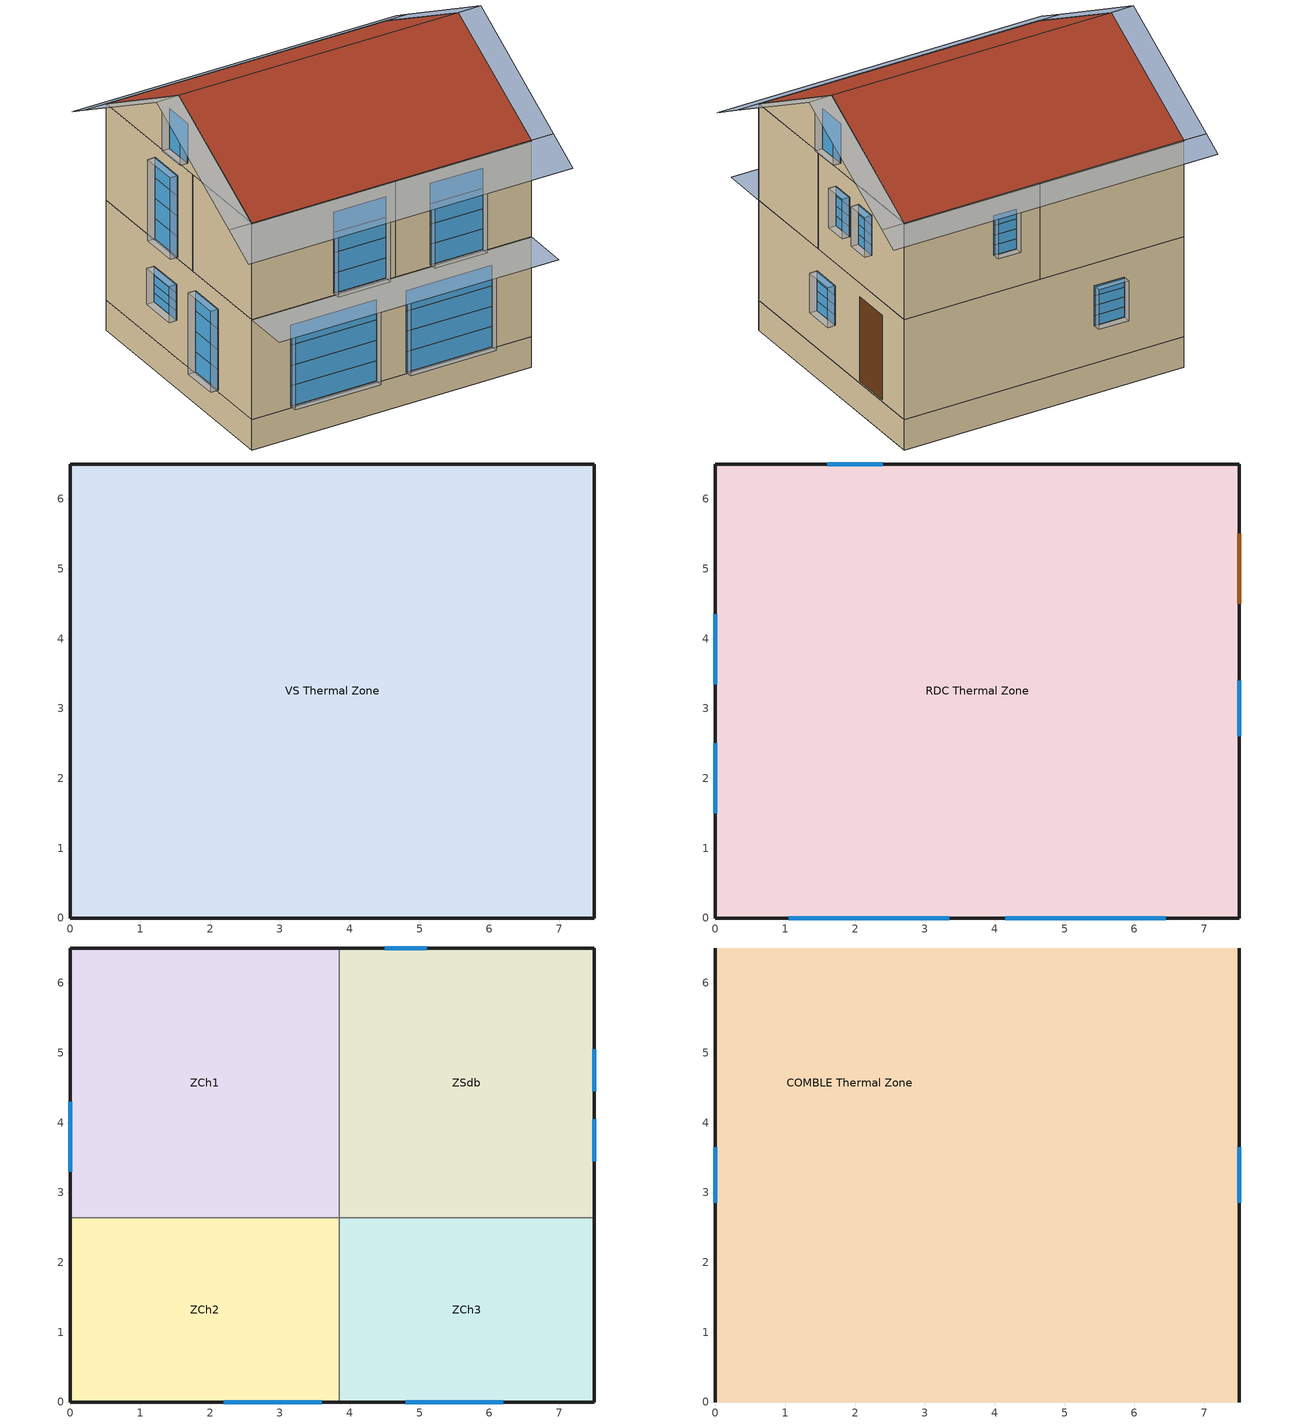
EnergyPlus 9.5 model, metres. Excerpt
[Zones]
VS Thermal Zone
 floor ground (PB_VS): 7.5,6.5 7.5,0 0,0 0,6.5 z-0.8
 wall ground (Mur_vs): 7.5,0 7.5,6.5 0,6.5 0,0 7.5,0 z-0.8:0
RDC Thermal Zone
 floor to VS Thermal Zone (PB_RDC_isole): 7.5,6.5 7.5,0 0,0 0,6.5 z0
 wall outside (MurExt_isole): 7.5,0 7.5,6.5 0,6.5 0,0 7.5,0 z0:2.65
 wall outside (PTh): 0,0 7.5,0 7.5,6.5 0,6.5 0,0 z0:0.01
 window (f_R+2_E-RDC): 7.5,2.6 7.5,3.4 z1.78:2.04; 7.5,2.6 7.5,3.4 z1.51:1.78; 7.5,2.6 7.5,3.4 z1.25:1.51; 7.5,2.6 7.5,3.4 z0.99:1.25
 window (f_N_RDC): 2.4,6.5 1.6,6.5 z1.79:2.05; 2.4,6.5 1.6,6.5 z1.52:1.79; 2.4,6.5 1.6,6.5 z1.26:1.52; 2.4,6.5 1.6,6.5 z1:1.26
 window (f_O_RDC): 0,4.35 0,3.35 z1.71:1.95; 0,4.35 0,3.35 z1.48:1.71; 0,4.35 0,3.35 z1.24:1.48; 0,4.35 0,3.35 z1:1.24
 window (pf_O_RDC): 0,2.5 0,1.5 z1.66:2.2; 0,2.5 0,1.5 z1.12:1.66; 0,2.5 0,1.5 z0.59:1.12; 0,2.5 0,1.5 z0.05:0.59
 window (pf_S_RDC): 4.15,0 6.45,0 / 1.05,0 3.35,0 z1.66:2.2; 4.15,0 6.45,0 / 1.05,0 3.35,0 z1.12:1.66; 4.15,0 6.45,0 / 1.05,0 3.35,0 z0.59:1.12; 4.15,0 6.45,0 / 1.05,0 3.35,0 z0.05:0.59
 door (Porte): 7.5,4.5 7.5,5.5 z0.04:2.28
ZCh1
 floor to RDC Thermal Zone (PB_R+1): 3.85,6.5 3.85,2.64 0,2.64 0,6.5 z2.65
 wall outside (MurExt_isole): 3.85,6.5 0,6.5 0,2.64 z2.65:5.2
 wall to ZSdb (Cloisons_Etage): 3.85,2.64 3.85,6.5 z2.65:5.2
 wall to ZCh2 (Cloisons_Etage): 0,2.64 3.85,2.64 z2.65:5.2
 window (pf_O_R+1): 0,4.3 0,3.3 z4.31:4.85; 0,4.3 0,3.3 z3.77:4.31; 0,4.3 0,3.3 z3.24:3.77; 0,4.3 0,3.3 z2.7:3.24
ZCh2
 floor to RDC Thermal Zone (PB_R+1): 3.85,2.64 3.85,0 0,0 0,2.64 z2.65
 wall outside (MurExt_isole): 0,2.64 0,0 3.85,0 z2.65:5.2
 wall to ZCh3 (Cloisons_Etage): 3.85,0 3.85,2.64 z2.65:5.2
 window (pf_S_R+1): 2.2,0 3.6,0 z4.31:4.85; 2.2,0 3.6,0 z3.77:4.31; 2.2,0 3.6,0 z3.24:3.77; 2.2,0 3.6,0 z2.7:3.24
ZCh3
 floor to RDC Thermal Zone (PB_R+1): 7.5,2.64 7.5,0 3.85,0 3.85,2.64 z2.65
 wall outside (MurExt_isole): 3.85,0 7.5,0 7.5,2.64 z2.65:5.2
 wall to ZSdb (Cloisons_Etage): 7.5,2.64 3.85,2.64 z2.65:5.2
 window (pf_S_R+1): 4.8,0 6.2,0 z4.31:4.85; 4.8,0 6.2,0 z3.77:4.31; 4.8,0 6.2,0 z3.24:3.77; 4.8,0 6.2,0 z2.7:3.24
ZSdb
 floor to RDC Thermal Zone (PB_R+1): 7.5,6.5 7.5,2.64 3.85,2.64 3.85,6.5 z2.65
 wall outside (MurExt_isole): 7.5,2.64 7.5,6.5 3.85,6.5 z2.65:5.2
 window (f_E_R+1): 7.5,4.45 7.5,5.05 / 7.5,3.45 7.5,4.05 z4.44:4.7; 7.5,4.45 7.5,5.05 / 7.5,3.45 7.5,4.05 z4.17:4.44; 7.5,4.45 7.5,5.05 / 7.5,3.45 7.5,4.05 z3.91:4.17; 7.5,4.45 7.5,5.05 / 7.5,3.45 7.5,4.05 z3.65:3.91
 window (f_N_R+1): 5.1,6.5 4.5,6.5 z4.44:4.7; 5.1,6.5 4.5,6.5 z4.17:4.44; 5.1,6.5 4.5,6.5 z3.91:4.17; 5.1,6.5 4.5,6.5 z3.65:3.91
COMBLE Thermal Zone
 floor to ZSdb (PB_COMBLES_isole): 7.5,6.5 7.5,2.64 3.85,2.64 3.85,6.5 z5.2
 floor to ZCh3 (PB_COMBLES_isole): 7.5,2.64 7.5,0 3.85,0 3.85,2.64 z5.2
 floor to ZCh1 (PB_COMBLES_isole): 0,6.5 3.85,6.5 3.85,2.64 0,2.64 z5.2
 floor to ZCh2 (PB_COMBLES_isole): 3.85,2.64 3.85,0 0,0 0,2.64 z5.2
 wall outside (PignonCombles): 7.5,3.25,7 7.5,0,5.2 7.5,6.5,5.2; 0,3.25,7 0,6.5,5.2 0,0,5.2
 window (f_R+2_E-RDC): 7.5,2.85 7.5,3.65 / 0,3.65 0,2.85 z5.4:6.45
 roof outside (Toit): 7.5,3.25,7 7.5,6.5,5.2 0,6.5,5.2 0,3.25,7; 0,3.25,7 0,0,5.2 7.5,0,5.2 7.5,3.25,7
shading: 1.05,-0.2 1.05,0 / 3.35,0 3.35,-0.2 / 4.15,-0.2 4.15,0 / 6.45,0 6.45,-0.2 / -0.2,1.5 0,1.5 / 0,2.5 -0.2,2.5 z0.05:2.2; -0.2,3.35 0,3.35 / 0,4.35 -0.2,4.35 z1:1.95; 7.7,2.6 7.5,2.6 / 7.7,3.4 7.5,3.4 z0.99:2.04; 7.7,4.05 7.5,4.05 / 7.7,3.45 7.5,3.45 / 7.7,4.45 7.5,4.45 / 7.7,5.05 7.5,5.05 / 5.1,6.5 5.1,6.7 / 4.5,6.5 4.5,6.7 z3.65:4.7; 2.4,6.5 2.4,6.7 / 1.6,6.5 1.6,6.7 z1:2.05; 6.2,-0.2 6.2,0 / 4.8,-0.2 4.8,0 / 3.6,-0.2 3.6,0 / 2.2,-0.2 2.2,0 / -0.2,3.3 0,3.3 / -0.2,4.3 0,4.3 z2.7:4.85; 7.7,2.85 7.5,2.85 / 7.7,3.65 7.5,3.65 / 0,2.85 -0.2,2.85 / -0.2,3.65 0,3.65 z5.4:6.45; 3.35,0 3.35,-0.2 1.05,-0.2 1.05,0 z0.05; 3.35,0 3.35,-0.2 1.05,-0.2 1.05,0 z2.2; 6.45,0 6.45,-0.2 4.15,-0.2 4.15,0 z0.05; 6.45,0 6.45,-0.2 4.15,-0.2 4.15,0 z2.2; 7.5,0 7.5,-1.24 0,-1.24 0,0 z2.65; 8.1,0,5.2 8.1,-0.88,4.72 -0.6,-0.88,4.72 -0.6,0,5.2; 0,3.25,7 0,0,5.2 -0.6,0,5.2 -0.6,3.25,7; 8.1,3.25,7 8.1,0,5.2 7.5,0,5.2 7.5,3.25,7; 7.5,3.25,7 7.5,6.5,5.2 8.1,6.5,5.2 8.1,3.25,7; -0.6,6.5,5.2 -0.6,7.03,4.91 8.1,7.03,4.91 8.1,6.5,5.2; -0.6,3.25,7 -0.6,6.5,5.2 0,6.5,5.2 0,3.25,7; -0.2,2.5 -0.2,1.5 0,1.5 0,2.5 z2.2; 0,2.5 0,1.5 -0.2,1.5 -0.2,2.5 z0.05; -0.2,4.35 -0.2,3.35 0,3.35 0,4.35 z1.95; 0,4.35 0,3.35 -0.2,3.35 -0.2,4.35 z1; 7.7,3.4 7.7,2.6 7.5,2.6 7.5,3.4 z0.99; 7.7,3.4 7.7,2.6 7.5,2.6 7.5,3.4 z2.04; 7.7,4.05 7.7,3.45 7.5,3.45 7.5,4.05 z3.65; 7.7,4.05 7.7,3.45 7.5,3.45 7.5,4.05 z4.7; 7.7,5.05 7.7,4.45 7.5,4.45 7.5,5.05 z3.65; 7.7,5.05 7.7,4.45 7.5,4.45 7.5,5.05 z4.7; 5.1,6.7 5.1,6.5 4.5,6.5 4.5,6.7 z3.65; 5.1,6.7 5.1,6.5 4.5,6.5 4.5,6.7 z4.7; 1.6,6.7 1.6,6.5 2.4,6.5 2.4,6.7 z1; 1.6,6.7 1.6,6.5 2.4,6.5 2.4,6.7 z2.05; 6.2,0 6.2,-0.2 4.8,-0.2 4.8,0 z2.7; 6.2,0 6.2,-0.2 4.8,-0.2 4.8,0 z4.85; 3.6,0 3.6,-0.2 2.2,-0.2 2.2,0 z2.7; 3.6,0 3.6,-0.2 2.2,-0.2 2.2,0 z4.85; 0,4.3 0,3.3 -0.2,3.3 -0.2,4.3 z2.7; 0,4.3 0,3.3 -0.2,3.3 -0.2,4.3 z4.85; 7.7,3.65 7.7,2.85 7.5,2.85 7.5,3.65 z5.4; 7.5,3.65 7.5,2.85 7.7,2.85 7.7,3.65 z6.45; -0.2,3.65 -0.2,2.85 0,2.85 0,3.65 z5.4; 0,3.65 0,2.85 -0.2,2.85 -0.2,3.65 z6.45
[Building]
IDM: North Axis {deg}=-15; Terrain=Suburbs; Loads Convergence Tolerance Value {W}=0.04; Temperature Convergence Tolerance Value {deltaC}=0.4; Solar Distribution=FullInteriorAndExterior; Maximum Number of Warmup Days=150; Minimum Number of Warmup Days=6
[Site:Location]
Bourget_du_Lac: Latitude {deg}=45.65; Longitude {deg}=5.88; Time Zone {hr}=1; Elevation {m}=239
[Site:GroundTemperature:BuildingSurface]
4.5, 6.21, 9.3, 12.99, 16.28, 18.27, 18.43, 16.69, 13.55, 9.86, 6.58, 4.62
[Site:GroundReflectance]
0.4, 0.4, 0.4, 0.4, 0.4, 0.4, 0.4, 0.4, 0.4, 0.4, 0.4, 0.4
[Material] Solar Absorptance=0.6; Visible Absorptance=0.6
Name | Roughness | Thickness {m} | Conductivity {W/m-K} | Density {kg/m3} | Specific Heat {J/kg-K} | Thermal Absorptance
Laine de Verre 5cm | Rough | 0.05 | 0.032 | 12 | 840 | 0.9
Placo_13mm | MediumRough | 0.013 | 0.25 | 825 | 1008 | 0.99999
Parpaing | Rough | 0.15 | 0.74 | 800 | 648 | 0.9
LDV35_20cm; LDV35_20_MurExt | Rough | 0.2 | 0.035 | 12 | 840 | 0.9
LDV32_10cm | Rough | 0.1 | 0.032 | 12 | 840 | 0.9
LDV35_40cm | Rough | 0.4 | 0.035 | 12 | 840 | 0.9
PolystyreneXtrude29 | MediumSmooth | 0.2 | 0.029 | 35 | 1400 | 0.9
PolystyreneXtrude30 | MediumSmooth | 0.2 | 0.03 | 35 | 1400 | 0.9
Hourdis | Rough | 0.16 | 1.23 | 1300 | 648 | 0.9
DalleCompression | Rough | 0.04 | 1.75 | 2400 | 880 | 0.9
ChapeBeton | MediumSmooth | 0.08 | 1.75 | 2200 | 880 | 0.9
DalleBA | Rough | 0.16 | 2.5 | 2500 | 1000 | 0.9
PlatreFinition | MediumSmooth | 0.015 | 0.43 | 1200 | 1000 | 0.9
EnduitExt | VeryRough | 0.015 | 1 | 1450 | 500 | 0.9
Carrelage | Smooth | 0.01 | 0.41 | 1200 | 1000 | 0.9
Gravier | VeryRough | 0.05 | 1.4 | 2100 | 650 | 0.9
EnduitVS | MediumRough | 0.015 | 1 | 1800 | 1000 | 0.9
Tuiles | MediumRough | 0.015 | 2.2 | 2700 | 753 | 0.9
Charpente | MediumRough | 0.01 | 0.16 | 500 | 2400 | 0.9
[Material:NoMass]
Name | Roughness | Thermal Resistance {m2-K/W}
Porte | MediumSmooth | 0.8
PT_PlancherBas | Rough | 0.0625
[WindowMaterial:SimpleGlazingSystem]
Name | U-Factor {W/m2-K} | Solar Heat Gain Coefficient
pf_S_R+1 | 1.34 | 0.39
pf_S_RDC | 1.28 | 0.47
pf_O_RDC; pf_O_R+1 | 1.32 | 0.41
f_E_R+1 | 1.45 | 0.28
f_R+2_E-RDC | 1.4 | 0.32
f_O_RDC | 1.39 | 0.34
f_N_RDC | 1.27 | 0.24
f_N_R+1 | 1.32 | 0.21
[WindowMaterial:Shade]
VoletsR: Solar Transmittance=0.02; Solar Reflectance=0.66; Visible Transmittance=0.02; Visible Reflectance=0.66; Infrared Hemispherical Emissivity=0.92; Infrared Transmittance=0; Thickness {m}=0.008; Conductivity {W/m-K}=0.17; Shade to Glass Distance {m}=0.03; Top Opening Multiplier=0; Bottom Opening Multiplier=0; Left-Side Opening Multiplier=0; Right-Side Opening Multiplier=0; Airflow Permeability=0
[Construction]
Porte: Porte
MurExt_isole: EnduitExt, Parpaing, LDV35_20_MurExt, Parpaing, PlatreFinition
PB_RDC_isole: PolystyreneXtrude30, DalleBA, ChapeBeton, Carrelage
PB_COMBLES_isole: LDV35_40cm
Toit: Tuiles, Charpente
PB_VS: Gravier
Mur_vs: EnduitVS, Parpaing, PolystyreneXtrude29, Parpaing, EnduitVS, PolystyreneXtrude29
PB_R+1: Hourdis, DalleCompression, ChapeBeton
pf_S_R+1: pf_S_R+1
pf_S_RDC: pf_S_RDC
pf_O_RDC: pf_O_RDC
f_E_R+1: f_E_R+1
f_R+2_E-RDC: f_R+2_E-RDC
f_O_RDC: f_O_RDC
f_N_RDC: f_N_RDC
f_N_R+1: f_N_R+1
VR_pf_S_R+1: VoletsR, pf_S_R+1
VR_pf_S_RDC: VoletsR, pf_S_RDC
VR_pf_O_RDC: VoletsR, pf_O_RDC
VR_f_E_R+1: VoletsR, f_E_R+1
VR_f_R+2_E-RDC: VoletsR, f_R+2_E-RDC
VR_f_O_RDC: VoletsR, f_O_RDC
VR_f_N_RDC: VoletsR, f_N_RDC
VR_f_N_R+1: VoletsR, f_N_R+1
VR_pf_O_R+1: VoletsR, pf_O_R+1
pf_O_R+1: pf_O_R+1
Cloisons_Etage: Placo_13mm, Laine de Verre 5cm, Placo_13mm
PignonCombles: EnduitExt, Parpaing, LDV35_20cm, Parpaing, LDV32_10cm
PTh: PT_PlancherBas
[Zone]
Name | Multiplier | Floor Area {m2}
RDC Thermal Zone | 1 | autocalculate
VS Thermal Zone; COMBLE Thermal Zone | 1
ZCh1; ZCh2; ZCh3; ZSdb
[WindowShadingControl] Shading Type=ExteriorShade; Shading Control Type=OnIfScheduleAllows; Shading Control Is Scheduled=Yes; Glare Control Is Active=No; Type of Slat Angle Control for Blinds=FixedSlatAngle
Name | Zone | Construction with Shading | Multiple Surface Control Type | Fenestration Surface 1 | Fenestration Surface 2 | Schedule | Daylighting Control Object | Fenestration Surface 3 | Fenestration Surface 4
VR_f_R+2_E-RDC-COMBLE Thermal Zone | COMBLE Thermal Zone | VR_f_R+2_E-RDC | Sequential | FEN Pignon E | FEN Pignon O
VR_pf_RDC_SE_1 | RDC Thermal Zone | VR_pf_S_RDC | Sequential | FEN RDC SE 1 |  | Volet_RDC_SE_1 | RDC Thermal Zone
VR_pf_RDC_SE_2 | RDC Thermal Zone | VR_pf_S_RDC | Sequential | FEN RDC SE 2 |  | Volet_RDC_SE_2 | RDC Thermal Zone
VR_pf_RDC_SE_3 | RDC Thermal Zone | VR_pf_S_RDC | Sequential | FEN RDC SE 3 |  | Volet_RDC_SE_3 | RDC Thermal Zone
VR_pf_RDC_SE_4 | RDC Thermal Zone | VR_pf_S_RDC | Sequential | FEN RDC SE 4 |  | Volet_RDC_SE_4 | RDC Thermal Zone
VR_pf_SE_ZCh3_1 | ZCh3 | VR_pf_S_R+1 | Sequential | FEN CH3 1 |  | Volet_Ch3_SE_1 | ZCh3
VR_pf_SE_ZCh3_2 | ZCh3 | VR_pf_S_R+1 | Sequential | FEN CH3 2 |  | Volet_Ch3_SE_2 | ZCh3
VR_pf_SE_ZCh3_3 | ZCh3 | VR_pf_S_R+1 | Sequential | FEN CH3 3 |  | Volet_Ch3_SE_3 | ZCh3
VR_pf_SE_ZCh3_4 | ZCh3 | VR_pf_S_R+1 | Sequential | FEN CH3 4 |  | Volet_Ch3_SE_4 | ZCh3
VR_pf_SO_ZCh2_1 | ZCh2 | VR_pf_S_R+1 | Sequential | FEN CH2 1 |  | Volet_Ch2_SO_1 | ZCh2
VR_pf_SO_ZCh2_2 | ZCh2 | VR_pf_S_R+1 | Sequential | FEN CH2 2 |  | Volet_Ch2_SO_2 | ZCh2
VR_pf_SO_ZCh2_3 | ZCh2 | VR_pf_S_R+1 | Sequential | FEN CH2 3 |  | Volet_Ch2_SO_3 | ZCh2
VR_pf_SO_ZCh2_4 | ZCh2 | VR_pf_S_R+1 | Sequential | FEN CH2 4 |  | Volet_Ch2_SO_4 | ZCh2
VR_pf_O_ZCh1_1 | ZCh1 | VR_pf_O_R+1 | Sequential | FEN CH1 1 |  | Volet_Ch1_O_1 | ZCh1
VR_pf_O_ZCh1_2 | ZCh1 | VR_pf_O_R+1 | Sequential | FEN CH1 2 |  | Volet_Ch1_O_2 | ZCh1
VR_pf_O_ZCh1_3 | ZCh1 | VR_pf_O_R+1 | Sequential | FEN CH1 3 |  | Volet_Ch1_O_3 | ZCh1
VR_pf_O_ZCh1_4 | ZCh1 | VR_pf_O_R+1 | Sequential | FEN CH1 4 |  | Volet_Ch1_O_4 | ZCh1
VR_f_N_ZSdb_1 | ZSdb | VR_f_N_R+1 | Sequential | FEN SDB N 1 |  | Volet_SDB_N_1 | ZSdb
VR_f_N_ZSdb_2 | ZSdb | VR_f_N_R+1 | Sequential | FEN SDB N 2 |  | Volet_SDB_N_2 | ZSdb
VR_f_N_ZSdb_3 | ZSdb | VR_f_N_R+1 | Sequential | FEN SDB N 3 |  | Volet_SDB_N_3 | ZSdb
VR_f_N_ZSdb_4 | ZSdb | VR_f_N_R+1 | Sequential | FEN SDB N 4 |  | Volet_SDB_N_4 | ZSdb
VR_f_EN_ZSdb_1 | ZSdb | VR_f_E_R+1 | Sequential | FEN SDB EN 1 |  | Volet_SDB_N_1 | ZSdb
VR_f_EN_ZSdb_2 | ZSdb | VR_f_E_R+1 | Sequential | FEN SDB EN 2 |  | Volet_SDB_N_2 | ZSdb
VR_f_EN_ZSdb_3 | ZSdb | VR_f_E_R+1 | Sequential | FEN SDB EN 3 |  | Volet_SDB_N_3 | ZSdb
VR_f_EN_ZSdb_4 | ZSdb | VR_f_E_R+1 | Sequential | FEN SDB EN 4 |  | Volet_SDB_N_4 | ZSdb
VR_f_ES_ZSdb_1 | ZSdb | VR_f_E_R+1 | Sequential | FEN SDB ES 1 |  | Volet_SDB_N_1 | ZSdb
VR_f_ES_ZSdb_2 | ZSdb | VR_f_E_R+1 | Sequential | FEN SDB ES 2 |  | Volet_SDB_N_2 | ZSdb
VR_f_ES_ZSdb_3 | ZSdb | VR_f_E_R+1 | Sequential | FEN SDB ES 3 |  | Volet_SDB_N_3 | ZSdb
VR_f_ES_ZSdb_4 | ZSdb | VR_f_E_R+1 | Sequential | FEN SDB ES 4 |  | Volet_SDB_N_4 | ZSdb
VR_pf_RDC_SO_1 | RDC Thermal Zone | VR_pf_S_RDC | Sequential | FEN RDC SO 1 |  | Volet_RDC_SE_1 | RDC Thermal Zone
VR_pf_RDC_SO_2 | RDC Thermal Zone | VR_pf_S_RDC | Sequential | FEN RDC SO 2 |  | Volet_RDC_SE_2 | RDC Thermal Zone
VR_pf_RDC_SO_3 | RDC Thermal Zone | VR_pf_S_RDC | Sequential | FEN RDC SO 3 |  | Volet_RDC_SE_3 | RDC Thermal Zone
VR_pf_RDC_SO_4 | RDC Thermal Zone | VR_pf_S_RDC | Sequential | FEN RDC SO 4 |  | Volet_RDC_SE_4 | RDC Thermal Zone
VR_pf_O_RDC_1 | RDC Thermal Zone | VR_pf_O_RDC | Sequential | FEN RDC OS 1 |  | Volet_RDC_SE_1 | RDC Thermal Zone
VR_pf_O_RDC_2 | RDC Thermal Zone | VR_pf_O_RDC | Sequential | FEN RDC OS 2 |  | Volet_RDC_SE_1 | RDC Thermal Zone
VR_pf_O_RDC_3 | RDC Thermal Zone | VR_pf_O_RDC | Sequential | FEN RDC OS 3 |  | Volet_RDC_SE_1 | RDC Thermal Zone
VR_pf_O_RDC_4 | RDC Thermal Zone | VR_pf_O_RDC | Sequential | FEN RDC OS 4 |  | Volet_RDC_SE_1 | RDC Thermal Zone
VR_f_R+2_E-RDC-RDC Thermal Zone | RDC Thermal Zone | VR_f_R+2_E-RDC | Group | FEN RDC ES 1 | FEN RDC ES 2 |  | RDC Thermal Zone | FEN RDC ES 3 | FEN RDC ES 4
VR_f_O_RDC_1 | RDC Thermal Zone | VR_f_O_RDC | Sequential | FEN RDC ON 1 |  | Volet_RDC_SE_1 | RDC Thermal Zone
VR_f_O_RDC_2 | RDC Thermal Zone | VR_f_O_RDC | Sequential | FEN RDC ON 2 |  | Volet_RDC_SE_2 | RDC Thermal Zone
VR_f_O_RDC_3 | RDC Thermal Zone | VR_f_O_RDC | Sequential | FEN RDC ON 3 |  | Volet_RDC_SE_3 | RDC Thermal Zone
VR_f_O_RDC_4 | RDC Thermal Zone | VR_f_O_RDC | Sequential | FEN RDC ON 4 |  | Volet_RDC_SE_4 | RDC Thermal Zone
VR_f_N_RDC_1 | RDC Thermal Zone | VR_f_N_RDC | Sequential | FEN RDC N 1 |  | Volet_RDC_SE_1 | RDC Thermal Zone
VR_f_N_RDC_2 | RDC Thermal Zone | VR_f_N_RDC | Sequential | FEN RDC N 2 |  | Volet_RDC_SE_2 | RDC Thermal Zone
VR_f_N_RDC_3 | RDC Thermal Zone | VR_f_N_RDC | Sequential | FEN RDC N 3 |  | Volet_RDC_SE_3 | RDC Thermal Zone
VR_f_N_RDC_4 | RDC Thermal Zone | VR_f_N_RDC | Sequential | FEN RDC N 4 |  | Volet_RDC_SE_4 | RDC Thermal Zone
[People] Number of People Calculation Method=People; Number of People=1; Fraction Radiant=0.5; Sensible Heat Fraction=0.6; Enable ASHRAE 55 Comfort Warnings=No; Mean Radiant Temperature Calculation Type=ZoneAveraged
Name | Zone or ZoneList | Number of People Schedule | Activity Level Schedule
Ch2_Occupants | ZCh2 | ZCh2NumberOfOccupants | ZCh2AverageGains
Ch3_Occupants | ZCh3 | ZCh3NumberOfOccupants | ZCh3AverageGains
Ch1_Occupants | ZCh1 | ZCh1NumberOfOccupants | ZCh1AverageGains
RDC_occupant | RDC Thermal Zone | RDCThermalZoneNumberOfOccupants | RDCThermalZoneAverageGains
Sdb_occupant | ZSdb | ZSdbNumberOfOccupants | ZSdbAverageGains
[Lights] Design Level Calculation Method=LightingLevel; Return Air Fraction Calculated from Plenum Temperature=No
Name | Zone or ZoneList | Schedule | Lighting Level {W}
eclairage_ZCh1 | ZCh1 | ZCh1LightState | 20
eclairage_ZCh2 | ZCh2 | ZCh2LightState | 20
eclairage_RDC_cuisine | RDC Thermal Zone | RDCThermalZoneLightState | 20
eclairage_ZSdb | ZSdb | ZSdbLightState | 100
eclairage_ZCh3 | ZCh3 | ZCh3LightState | 20
eclairage_RDC_sejour | RDC Thermal Zone | RDCThermalZoneLightState | 40
[OtherEquipment] Fuel Type=Electricity; Design Level Calculation Method=EquipmentLevel; Design Level {W}=1
Name | Zone or ZoneList | Schedule
Equipements_RDC | RDC Thermal Zone | RDC_Equipement
Equipements_Sdb | ZSdb | Sdb_Equipement
[Daylighting:Controls] Daylighting Method=SplitFlux; Lighting Control Type=Continuous; Number of Stepped Control Steps=1; Maximum Allowable Discomfort Glare Index=22; Fraction of Zone Controlled by Reference Point 1=1; Illuminance Setpoint at Reference Point 1 {lux}=500
Name | Zone | Glare Calculation Daylighting Reference Point | Daylighting Reference Point 1
ZCh1 | ZCh1 | ZCh1_DaylRefPt1 | ZCh1_DaylRefPt1
ZCh2 | ZCh2 | ZCh2_DaylRefPt1 | ZCh2_DaylRefPt1
ZCh3 | ZCh3 | ZCh3_DaylRefPt1 | ZCh3_DaylRefPt1
ZSdb | ZSdb | ZSdb_DaylRefPt1 | ZSdb_DaylRefPt1
RDC Thermal Zone | RDC Thermal Zone | RDCThermalZone_DaylRefPt1 | RDCThermalZone_DaylRefPt1
[ZoneInfiltration:DesignFlowRate] Schedule=On; Design Flow Rate Calculation Method=AirChanges/Hour; Air Changes per Hour {1/hr}=0.0372; Constant Term Coefficient=1
Name | Zone or ZoneList
RDC_Infiltration | RDC Thermal Zone
Combles_Infiltration | COMBLE Thermal Zone
VS_Infiltration | VS Thermal Zone
Ch1_Infiltration | ZCh1
Ch2_Infiltration | ZCh2
Ch3_Infiltration | ZCh3
Sdb_Infiltration | ZSdb
[ZoneVentilation:DesignFlowRate] Design Flow Rate Calculation Method=AirChanges/Hour; Fan Total Efficiency=1; Constant Term Coefficient=1; Minimum Indoor Temperature {C}=-100; Maximum Indoor Temperature {C}=100; Delta Temperature {deltaC}=-100; Minimum Outdoor Temperature {C}=-100; Maximum Outdoor Temperature {C}=100; Maximum Wind Speed {m/s}=40
Name | Zone or ZoneList | Schedule | Air Changes per Hour {1/hr} | Ventilation Type
Combles_Ventilation | COMBLE Thermal Zone | On | 1 | Natural
VS_Ventilation | VS Thermal Zone | On | 0.5 | Natural
RDC_Ventilation | RDC Thermal Zone | On | 0.5 | Intake
ZCh1_Ventilation | ZCh1 | Ventilation_ch1 | 1 | Intake
Ch2_Ventilation | ZCh2 | Ventilation_ch2 | 1 | Intake
Chambre3_Ventilation | ZCh3 | Ventilation_ch3 | 1 | Intake
ZSdb_Ventilation | ZSdb | Off | 0 | Intake
[ZoneVentilation:WindandStackOpenArea] Opening Effectiveness=autocalculate; Discharge Coefficient for Opening=0.6; Minimum Indoor Temperature {C}=26; Maximum Indoor Temperature {C}=100; Delta Temperature {deltaC}=-100; Minimum Outdoor Temperature {C}=-100; Maximum Outdoor Temperature {C}=100; Maximum Wind Speed {m/s}=5
Name | Zone | Opening Area {m2} | Opening Area Fraction Schedule
ZCh1_surventilation | ZCh1 | 2.15 | ZCh1WindowState0
ZCh2_surventilation | ZCh2 | 3.01 | ZCh2WindowState0
ZCh3_surventilation | ZCh3 | 3.01 | ZCh3WindowState0
RDC_surventilation | RDC Thermal Zone | 2 | RDCThermalZoneWindowState0
[HVACTemplate:Thermostat] Constant Cooling Setpoint {C}=50
Name | Heating Setpoint Schedule
Consigne_ch2; Consigne_ch3; Consigne_ch1 | Ch1_Chauffage
Consigne_RDC | RDC_Chauffage
Consigne_sdb | Sdb_Chauffage
[HVACTemplate:Zone:IdealLoadsAirSystem] Heating Limit=LimitCapacity; Heating Availability Schedule=saison_chauff
Name | Template Thermostat | Maximum Sensible Heating Capacity {W}
RDC Thermal Zone | Consigne_RDC | 3000
ZCh1 | Consigne_ch1 | 1000
ZCh2 | Consigne_ch2 | 1000
ZCh3 | Consigne_ch3 | 1000
ZSdb | Consigne_sdb | 1000
[EnergyManagementSystem:Sensor] Output:Variable or Output:Meter=Schedule Value
Name | Output:Variable or Output:Meter Index Key
volet_RDC_sensor | RDCThermalZoneBlindFraction
volet_Ch1_sensor | ZCh1BlindFraction
volet_Ch2_sensor | ZCh2BlindFraction
volet_Ch3_sensor | ZCh3BlindFraction
volet_Sdb_sensor | ZSdbBlindFraction
[EnergyManagementSystem:Actuator] Actuated Component Type=schedule:year; Actuated Component Control Type=schedule value
Name | Actuated Component Unique
VoletRDCSE1_EMS | Volet_RDC_SE_1
VoletRDCSE2_EMS | Volet_RDC_SE_2
VoletRDCSE3_EMS | Volet_RDC_SE_3
VoletRDCSE4_EMS | Volet_RDC_SE_4
VoletCh3SE1_EMS | Volet_Ch3_SE_1
VoletCh3SE2_EMS | Volet_Ch3_SE_2
VoletCh3SE3_EMS | Volet_Ch3_SE_3
VoletCh3SE4_EMS | Volet_Ch3_SE_4
VoletCh1_O_1_EMS | Volet_Ch1_O_1
VoletCh1_O_2_EMS | Volet_Ch1_O_2
VoletCh1_O_3_EMS | Volet_Ch1_O_3
VoletCh1_O_4_EMS | Volet_Ch1_O_4
VoletCh2_SO_1_EMS | Volet_Ch2_SO_1
VoletCh2_SO_2_EMS | Volet_Ch2_SO_2
VoletCh2_SO_3_EMS | Volet_Ch2_SO_3
VoletCh2_SO_4_EMS | Volet_Ch2_SO_4
VoletSdbN1_EMS | Volet_Sdb_N_1
VoletSdbN2_EMS | Volet_Sdb_N_2
VoletSdbN3_EMS | Volet_Sdb_N_3
VoletSdbN4_EMS | Volet_Sdb_N_4
[EnergyManagementSystem:ProgramCallingManager]
Window Shading Device EMS Controller: BeginTimestepBeforePredictor; Set_Shade_RDC_State; Set_Shade_Ch3_State; Set_Shade_Ch1_State; Set_Shade_Ch2_State; Set_Shade_Sdb_State
[EnergyManagementSystem:Program]
Set_Shade_RDC_State: IF (volet_RDC_sensor == 1); Set VoletRDCSE1_EMS = 1; Set VoletRDCSE2_EMS = 1; Set VoletRDCSE3_EMS = 1; Set VoletRDCSE4_EMS = 1; ELSEIF (volet_RDC_sensor == 0.75); Set VoletRDCSE1_EMS = 1; Set VoletRDCSE2_EMS = 1; Set VoletRDCSE3_EMS = 1; Set VoletRDCSE4_EMS = 0; ELSEIF (volet_RDC_sensor == 0.5); Set VoletRDCSE1_EMS = 1; Set VoletRDCSE2_EMS = 1; Set VoletRDCSE3_EMS = 0; Set VoletRDCSE4_EMS = 0; ELSEIF (volet_RDC_sensor == 0.25); Set VoletRDCSE1_EMS = 1; Set VoletRDCSE2_EMS = 0; Set VoletRDCSE3_EMS = 0; Set VoletRDCSE4_EMS = 0; ELSEIF (volet_RDC_sensor == 0); Set VoletRDCSE1_EMS = 0; Set VoletRDCSE2_EMS = 0; Set VoletRDCSE3_EMS = 0; Set VoletRDCSE4_EMS = 0; ENDIF
Set_Shade_Ch3_State: IF (volet_Ch3_sensor == 1); Set VoletCh3SE1_EMS = 1; Set VoletCh3SE2_EMS = 1; Set VoletCh3SE3_EMS = 1; Set VoletCh3SE4_EMS = 1; ELSEIF (volet_Ch3_sensor == 0.75); Set VoletCh3SE1_EMS = 1; Set VoletCh3SE2_EMS = 1; Set VoletCh3SE3_EMS = 1; Set VoletCh3SE4_EMS = 0; ELSEIF (volet_Ch3_sensor == 0.5); Set VoletCh3SE1_EMS = 1; Set VoletCh3SE2_EMS = 1; Set VoletCh3SE3_EMS = 0; Set VoletCh3SE4_EMS = 0; ELSEIF (volet_Ch3_sensor == 0.25); Set VoletCh3SE1_EMS = 1; Set VoletCh3SE2_EMS = 0; Set VoletCh3SE3_EMS = 0; Set VoletCh3SE4_EMS = 0; ELSEIF (volet_Ch3_sensor == 0); Set VoletCh3SE1_EMS = 0; Set VoletCh3SE2_EMS = 0; Set VoletCh3SE3_EMS = 0; Set VoletCh3SE4_EMS = 0; ENDIF
Set_Shade_Ch1_State: IF (volet_Ch1_sensor == 1); Set VoletCh1_O_1_EMS = 1; Set VoletCh1_O_2_EMS = 1; Set VoletCh1_O_3_EMS = 1; Set VoletCh1_O_4_EMS = 1; ELSEIF (volet_Ch1_sensor == 0.75); Set VoletCh1_O_1_EMS = 1; Set VoletCh1_O_2_EMS = 1; Set VoletCh1_O_3_EMS = 1; Set VoletCh1_O_4_EMS = 0; ELSEIF (volet_Ch1_sensor == 0.5); Set VoletCh1_O_1_EMS = 1; Set VoletCh1_O_2_EMS = 1; Set VoletCh1_O_3_EMS = 0; Set VoletCh1_O_4_EMS = 0; ELSEIF (volet_Ch1_sensor == 0.25); Set VoletCh1_O_1_EMS = 1; Set VoletCh1_O_2_EMS = 0; Set VoletCh1_O_3_EMS = 0; Set VoletCh1_O_4_EMS = 0; ELSEIF (volet_Ch3_sensor == 0); Set VoletCh1_O_1_EMS = 0; Set VoletCh1_O_2_EMS = 0; Set VoletCh1_O_3_EMS = 0; Set VoletCh1_O_4_EMS = 0; ENDIF
Set_Shade_Ch2_State: IF (volet_Ch2_sensor == 1); Set VoletCh2_SO_1_EMS = 1; Set VoletCh2_SO_2_EMS = 1; Set VoletCh2_SO_3_EMS = 1; Set VoletCh2_SO_4_EMS = 1; ELSEIF (volet_Ch2_sensor == 0.75); Set VoletCh2_SO_1_EMS = 1; Set VoletCh2_SO_2_EMS = 1; Set VoletCh2_SO_3_EMS = 1; Set VoletCh2_SO_4_EMS = 0; ELSEIF (volet_Ch2_sensor == 0.5); Set VoletCh2_SO_1_EMS = 1; Set VoletCh2_SO_2_EMS = 1; Set VoletCh2_SO_3_EMS = 0; Set VoletCh2_SO_4_EMS = 0; ELSEIF (volet_Ch2_sensor == 0.25); Set VoletCh2_SO_1_EMS = 1; Set VoletCh2_SO_2_EMS = 0; Set VoletCh2_SO_3_EMS = 0; Set VoletCh2_SO_4_EMS = 0; ELSEIF (volet_Ch3_sensor == 0); Set VoletCh2_SO_1_EMS = 0; Set VoletCh2_SO_2_EMS = 0; Set VoletCh2_SO_3_EMS = 0; Set VoletCh2_SO_4_EMS = 0; ENDIF
Set_Shade_Sdb_State: IF (volet_Sdb_sensor == 1); Set VoletSdbN1_EMS = 1; Set VoletSdbN2_EMS = 1; Set VoletSdbN3_EMS = 1; Set VoletSdbN4_EMS = 1; ELSEIF (volet_Sdb_sensor == 0.75); Set VoletSdbN1_EMS = 1; Set VoletSdbN2_EMS = 1; Set VoletSdbN3_EMS = 1; Set VoletSdbN4_EMS = 0; ELSEIF (volet_Sdb_sensor == 0.5); Set VoletSdbN1_EMS = 1; Set VoletSdbN2_EMS = 1; Set VoletSdbN3_EMS = 0; Set VoletSdbN4_EMS = 0; ELSEIF (volet_Sdb_sensor == 0.25); Set VoletSdbN1_EMS = 1; Set VoletSdbN2_EMS = 0; Set VoletSdbN3_EMS = 0; Set VoletSdbN4_EMS = 0; ELSEIF (volet_Sdb_sensor == 0); Set VoletSdbN1_EMS = 0; Set VoletSdbN2_EMS = 0; Set VoletSdbN3_EMS = 0; Set VoletSdbN4_EMS = 0; ENDIF
[ExternalInterface:FunctionalMockupUnitImport]
FMU File=agentFMU.fmu; FMU Timeout {ms}=30; FMU LoggingOn=0
[ExternalInterface:FunctionalMockupUnitImport:From:Variable] FMU File=agentFMU.fmu; FMU Instance=FMI
Name | Output:Variable Index Key | Output:Variable | FMU Variable
 | RDC Thermal Zone | Zone Air Relative Humidity | RDCThermalZoneZoneAirRelativeHumidity
 | RDC Thermal Zone | Zone Mean Air Temperature | RDCThermalZoneZoneMeanAirTemperature
 | RDC Thermal Zone | Zone Mean Radiant Temperature | RDCThermalZoneZoneMeanRadiantTemperature
 | ZCh1 | Zone Air Relative Humidity | ZCh1ZoneAirRelativeHumidity
 | ZCh1 | Zone Mean Air Temperature | ZCh1ZoneMeanAirTemperature
 | ZCh1 | Zone Mean Radiant Temperature | ZCh1ZoneMeanRadiantTemperature
 | ZSdb | Zone Air Relative Humidity | ZSdbZoneAirRelativeHumidity
 | ZSdb | Zone Mean Air Temperature | ZSdbZoneMeanAirTemperature
 | ZSdb | Zone Mean Radiant Temperature | ZSdbZoneMeanRadiantTemperature
 | ZCh2 | Zone Air Relative Humidity | ZCh2ZoneAirRelativeHumidity
 | ZCh2 | Zone Mean Air Temperature | ZCh2ZoneMeanAirTemperature
 | ZCh2 | Zone Mean Radiant Temperature | ZCh2ZoneMeanRadiantTemperature
 | ZCh3 | Zone Air Relative Humidity | ZCh3ZoneAirRelativeHumidity
 | ZCh3 | Zone Mean Air Temperature | ZCh3ZoneMeanAirTemperature
 | ZCh3 | Zone Mean Radiant Temperature | ZCh3ZoneMeanRadiantTemperature
 | RDC Thermal Zone | Daylighting Reference Point 1 Illuminance | RDCThermalZoneDaylightingReferencePoint1Illuminance
 | ZCh1 | Daylighting Reference Point 1 Illuminance | ZCh1DaylightingReferencePoint1Illuminance
 | ZCh2 | Daylighting Reference Point 1 Illuminance | ZCh2DaylightingReferencePoint1Illuminance
 | ZCh3 | Daylighting Reference Point 1 Illuminance | ZCh3DaylightingReferencePoint1Illuminance
 | ZSdb | Daylighting Reference Point 1 Illuminance | ZSdbDaylightingReferencePoint1Illuminance
 | Environment | Site Exterior Horizontal Sky Illuminance | EnvironmentSiteExteriorHorizontalSkyIlluminance
 | Environment | Site Rain Status | EnvironmentSiteRainStatus
 | Environment | Site Outdoor Air Drybulb Temperature | EnvironmentSiteOutdoorAirDrybulbTemperature
[ExternalInterface:FunctionalMockupUnitImport:To:Schedule] FMU File=agentFMU.fmu; FMU Instance=FMI; Initial Value=0
Name | FMU Variable
RDCThermalZoneNumberOfOccupants | RDCThermalZoneNumberOfOccupants
RDCThermalZoneAverageGains | RDCThermalZoneAverageGains
ZCh1NumberOfOccupants | ZCh1NumberOfOccupants
ZCh1AverageGains | ZCh1AverageGains
ZSdbNumberOfOccupants | ZSdbNumberOfOccupants
ZSdbAverageGains | ZSdbAverageGains
ZCh2NumberOfOccupants | ZCh2NumberOfOccupants
ZCh2AverageGains | ZCh2AverageGains
ZCh3NumberOfOccupants | ZCh3NumberOfOccupants
ZCh3AverageGains | ZCh3AverageGains
RDCThermalZoneLightState | RDCThermalZoneLightState
ZCh1LightState | ZCh1LightState
ZCh2LightState | ZCh2LightState
ZCh3LightState | ZCh3LightState
RDCThermalZoneWindowState0 | RDCThermalZoneWindowState0
ZCh1WindowState0 | ZCh1WindowState0
ZCh2WindowState0 | ZCh2WindowState0
ZCh3WindowState0 | ZCh3WindowState0
ZSdbLightState | ZSdbLightState
ZSdbWindowState0 | ZSdbWindowState0
RDCThermalZoneBlindFraction | RDCThermalZoneBlindFraction
ZSdbBlindFraction | ZSdbBlindFraction
ZCh1BlindFraction | ZCh1BlindFraction
ZCh2BlindFraction | ZCh2BlindFraction
ZCh3BlindFraction | ZCh3BlindFraction
[Schedule:Day:Interval]
RDC_equipt_wkd: No, 09:00, 50, 10:00, 550, 13:00, 150, 14:00, 1050, 18:00, 150, 20:00, 150, 21:00, 1050, 22:00, 400, 23:00, 150, 24:00, 50
RDC_equipt_sem: No, 07:00, 50, 08:00, 550, 13:00, 50, 14:00, 1050, 18:00, 50, 20:00, 150, 21:00, 1050, 22:00, 400, 23:00, 150, 24:00, 50
Sdb_Equipement_Sem_wkd: No, 20:00, 0, 21:00, 650, 24:00, 0
VoletR_sem_hiver: No, 07:00, 1, 21:00, 0, 24:00, 1
VoletR_wkd_hiver: No, 09:00, 1, 21:00, 0, 24:00, 1
Ch1_chauffage_Sem: No, 6:00, 18, 7:00, 21, 22:00, 15, 23:00, 21, 24:00, 18
Ch1_chauffage_wkd: No, 8:00, 18, 9:00, 21, 23:00, 15, 24:00, 21
RDC_chauff_sem: No, 07:00, 15, 08:00, 19, 13:00, 15, 14:00, 19, 18:00, 15, 19:00, 19, 23:00, 19, 24:00, 15
RDC_Chauff_wkd: No, 09:00, 15, 10:00, 19, 13:00, 19, 14:00, 19, 18:00, 19, 23:00, 19, 24:00, 15
Sdb_Chauff_sem: No, 07:00, 15, 8:00, 19, 24:00, 15
Sdb_Chauff_wkd: No, 09:00, 15, 10:00, 19, 24:00, 15
chauff_On: No, 24:00, 1
chauff_Off: No, 24:00, 0
[Schedule:Week:Compact]
RDC_Equipement: Weekdays, RDC_equipt_sem, Weekends, RDC_equipt_wkd, AllOtherDays, RDC_equipt_wkd
Sdb_Equipement: Weekdays, Sdb_Equipement_Sem_wkd, Weekends, Sdb_Equipement_Sem_wkd, AllOtherDays, Sdb_Equipement_Sem_wkd
Volets_R: Weekdays, VoletR_sem_hiver, Weekends, VoletR_wkd_hiver, AllOtherDays, VoletR_wkd_hiver
Ch1_Chauffage: Weekdays, Ch1_chauffage_sem, Weekends, Ch1_chauffage_wkd, AllOtherDays, Ch1_chauffage_wkd
RDC_Chauffage: Weekdays, RDC_Chauff_sem, Weekends, RDC_Chauff_wkd, AllOtherDays, RDC_Chauff_wkd
Sdb_Chauffage: Weekdays, Sdb_Chauff_sem, Weekends, Sdb_Chauff_wkd, AllOtherDays, Sdb_Chauff_wkd
chauffage_On: AllDays, chauff_On
chauffage_Off: AllDays, chauff_Off
[Schedule:Year]
RDC_Equipement: RDC_Equipement, 1, 1, 12, 31
Sdb_Equipement: Sdb_Equipement, 1, 1, 12, 31
Ch1_Chauffage: Ch1_Chauffage, 1, 1, 12, 31
RDC_Chauffage: RDC_Chauffage, 1, 1, 12, 31
Sdb_Chauffage: Sdb_Chauffage, 1, 1, 12, 31
saison_chauff: chauffage_On, 1, 1, 4, 14, chauffage_Off, 4, 15, 10, 14, chauffage_On, 10, 15, 12, 31
Volet_RDC_SE_4; Volet_RDC_SE_1; Volet_RDC_SE_2; Volet_RDC_SE_3; Volet_Ch3_SE_1; Volet_Ch3_SE_2; Volet_Ch3_SE_3; Volet_Ch3_SE_4; Volet_Ch2_SO_1; Volet_Ch2_SO_2; Volet_Ch2_SO_3; Volet_Ch2_SO_4; Volet_Ch1_O_1; Volet_Ch1_O_2; Volet_Ch1_O_3; Volet_Ch1_O_4; Volet_SDB_N_1; Volet_SDB_N_2; Volet_SDB_N_3; Volet_SDB_N_4: Volets_R, 1, 1, 12, 31
[Schedule:Compact]
On: Through: 12/31, For: AllDays, Until: 24:00, 1
Off: Through: 12/31, For: AllDays, Until: 24:00, 0
Ventilation_ch1: Through: 12/31, For: AllDays, Until: 8:00, .1169, Until: 17:00, .0441, Until: 24:00, .1169
Ventilation_ch3: Through: 12/31, For: AllDays, Until: 8:00, .1803, Until: 22:00, .068, Until: 24:00, .1803
Ventilation_ch2: Through: 12/31, For: AllDays, Until: 8:00, .1709, Until: 17:00, .0644, Until: 24:00, .1709
